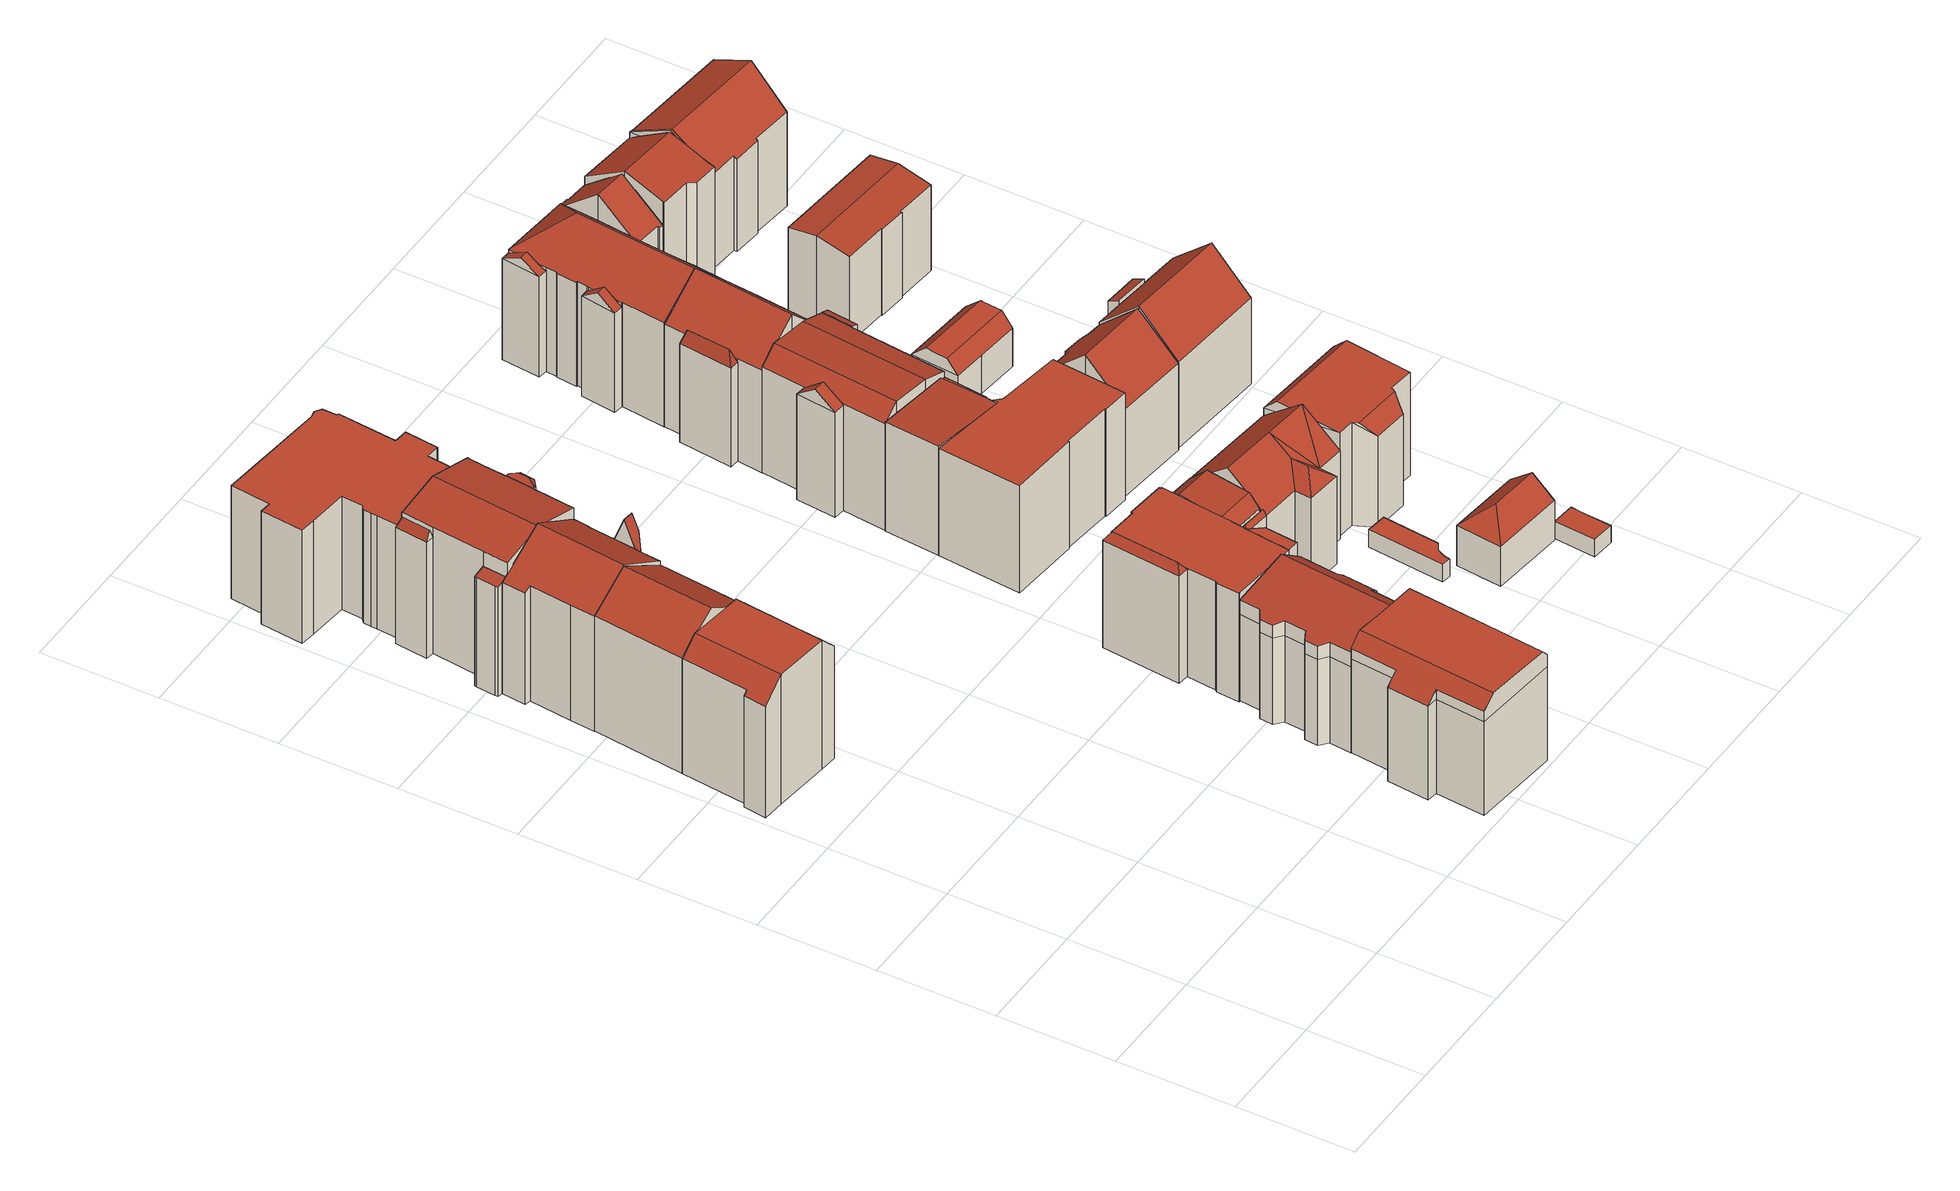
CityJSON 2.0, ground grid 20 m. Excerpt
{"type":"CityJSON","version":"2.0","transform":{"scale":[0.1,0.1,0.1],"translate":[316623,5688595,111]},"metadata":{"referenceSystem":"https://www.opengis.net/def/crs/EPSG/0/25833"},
"CityObjects":{
"building1":{"type":"Building","attributes":{"Gemeindeschluessel":14713000,"Geometrietyp2DReferenz":"3000","function":"31001_9998","roofType":"9999"},"children":["building1-1","building1-2"]},
"building1-1":{"type":"BuildingPart","attributes":{"Dachtyp_tdc":"tdcCutGableRoof","Dachneigung":1.07,"QualitaetDacherkennung":78,"Geometrietyp2DReferenz":"3000","roofType":"9999","measuredHeight":24.32},"parents":["building1"],"geometry":[{"type":"MultiSurface","lod":"2","boundaries":[[[0,1,2,3]],[[1,4,5,2]],[[4,6,7,5]],[[6,8,9,7]],[[8,10,11,9]],[[10,12,13,11]],[[12,14,15,13]],[[14,16,17,15]],[[18,19,20,21,22]],[[19,23,24,20]],[[23,25,26,24]],[[25,0,3,26]],[[8,6,4,1,0,25]],[[23,19,18,27,14,12,10]],[[25,23,10,8]],[[3,2,5,7,9,11,13,15,28,21,20,24,26]],[[27,29,30,16,14]],[[29,28,15,17]],[[29,17,16,30]],[[18,22,29,27]],[[22,21,28,29]]],"semantics":{"surfaces":[{"type":"WallSurface"},{"type":"RoofSurface"},{"type":"GroundSurface"},{"type":"ClosureSurface"}],"values":[0,0,0,0,0,0,0,0,0,0,0,0,1,1,1,2,0,3,3,0,3]}}]},
"building1-2":{"type":"BuildingPart","attributes":{"Dachtyp_tdc":"tdcGableRoof","Dachneigung":68.42,"QualitaetDacherkennung":11,"Geometrietyp2DReferenz":"3000","roofType":"3100","measuredHeight":17.55},"parents":["building1"],"geometry":[{"type":"MultiSurface","lod":"2","boundaries":[[[17,31,32,15]],[[31,33,34,32]],[[33,22,21,34]],[[22,35,36,30,29]],[[16,30,36,37]],[[17,16,37,31]],[[31,37,36,35,33]],[[33,35,22]],[[21,28,15,32,34]],[[29,28,21,22]],[[15,28,29,17]],[[30,16,17,29]]],"semantics":{"surfaces":[{"type":"WallSurface"},{"type":"RoofSurface"},{"type":"GroundSurface"},{"type":"ClosureSurface"}],"values":[0,0,0,1,1,0,0,0,2,3,3,3]}}]},
"building2":{"type":"Building","attributes":{"Dachtyp_tdc":"tdcGableRoof","Gemeindeschluessel":14713000,"Dachneigung":32.84,"QualitaetDacherkennung":63,"Geometrietyp2DReferenz":"3000","function":"31001_9998","roofType":"3100","measuredHeight":26.44},"geometry":[{"type":"MultiSurface","lod":"2","boundaries":[[[38,39,13,40]],[[39,6,7,13]],[[6,41,42,7]],[[41,38,40,42]],[[6,39,43]],[[38,41,44]],[[39,38,44,43]],[[41,6,43,44]],[[40,13,7,42]]],"semantics":{"surfaces":[{"type":"WallSurface"},{"type":"RoofSurface"},{"type":"GroundSurface"}],"values":[0,0,0,0,0,0,1,1,2]}}]},
"building3":{"type":"Building","attributes":{"Gemeindeschluessel":14713000,"Geometrietyp2DReferenz":"3000","function":"31001_9998","roofType":"9999"},"children":["building3-1","building3-2"]},
"building3-1":{"type":"BuildingPart","attributes":{"Dachtyp_tdc":"tdcGableRoof","Dachneigung":30.65,"QualitaetDacherkennung":71,"Geometrietyp2DReferenz":"3000","roofType":"3100","measuredHeight":26.64},"parents":["building3"],"geometry":[{"type":"MultiSurface","lod":"2","boundaries":[[[45,46,47,48]],[[46,49,50,47]],[[49,51,52,50]],[[51,53,54,52]],[[53,55,56,54]],[[55,57,58,56]],[[57,59,60,58]],[[59,61,62,63,60]],[[64,65,66,67,68]],[[65,69,70,66]],[[69,71,72,70]],[[71,73,74,72]],[[73,75,76,74]],[[75,45,48,76]],[[71,69,65,64,77,78,61,59,57,55,53,51]],[[51,49,46,45,75,73,71]],[[48,47,50,52,54,56,58,60,63,67,66,70,72,74,76]],[[68,77,64]],[[78,62,61]],[[68,67,63,62]],[[68,62,78,77]]],"semantics":{"surfaces":[{"type":"WallSurface"},{"type":"RoofSurface"},{"type":"GroundSurface"},{"type":"ClosureSurface"}],"values":[0,0,0,0,0,0,0,0,0,0,0,0,0,0,1,1,2,0,0,3,3]}}]},
"building3-2":{"type":"BuildingPart","attributes":{"Dachtyp_tdc":"tdcFreeFormRoof","Dachneigung":68.31,"QualitaetDacherkennung":14,"Geometrietyp2DReferenz":"3000","roofType":"5000","measuredHeight":26.18},"parents":["building3"],"geometry":[{"type":"MultiSurface","lod":"2","boundaries":[[[62,79,80,63]],[[79,81,82,80]],[[81,83,84,82]],[[83,85,86,84]],[[85,68,67,86]],[[87,81,79,62,78,88]],[[85,83,87,88,77,68]],[[83,81,87]],[[63,80,82,84,86,67]],[[62,63,67,68]],[[78,77,88]],[[62,68,77,78]]],"semantics":{"surfaces":[{"type":"WallSurface"},{"type":"RoofSurface"},{"type":"GroundSurface"},{"type":"ClosureSurface"}],"values":[0,0,0,0,0,1,1,0,2,3,0,3]}}]},
"building4":{"type":"Building","attributes":{"Gemeindeschluessel":14713000,"Geometrietyp2DReferenz":"3000","function":"31001_9998","roofType":"9999"},"children":["building4-1","building4-2","building4-3","building4-4"]},
"building4-1":{"type":"BuildingPart","attributes":{"Dachtyp_tdc":"tdcGableRoof","Dachneigung":13.27,"QualitaetDacherkennung":74,"Geometrietyp2DReferenz":"3000","roofType":"3100","measuredHeight":25.65},"parents":["building4"],"geometry":[{"type":"MultiSurface","lod":"2","boundaries":[[[89,90,91,92]],[[93,94,95,96,97]],[[94,98,54,95]],[[98,99,100,54]],[[99,101,102,103,100]],[[104,105,106,107,108,109]],[[110,111,112,113,114]],[[111,115,116,112]],[[115,117,118,116]],[[117,119,120,118]],[[119,89,92,120]],[[115,111,110,105,104,101,99]],[[99,98,94,93,121,122,90,89,119,117,115]],[[92,91,123,96,95,54,100,103,108,107,113,112,116,118,120]],[[93,97,121]],[[97,96,123,122,121]],[[122,123,91,90]],[[109,102,101,104]],[[109,108,103,102]],[[114,106,105,110]],[[114,113,107,106]]],"semantics":{"surfaces":[{"type":"WallSurface"},{"type":"RoofSurface"},{"type":"GroundSurface"},{"type":"ClosureSurface"}],"values":[0,0,0,0,0,0,0,0,0,0,0,1,1,2,0,3,3,0,3,0,3]}}]},
"building4-2":{"type":"BuildingPart","attributes":{"Dachtyp_tdc":"tdcFreeFormRoof","Dachneigung":69.48,"QualitaetDacherkennung":28,"Geometrietyp2DReferenz":"3000","roofType":"5000","measuredHeight":23.69},"parents":["building4"],"geometry":[{"type":"MultiSurface","lod":"2","boundaries":[[[124,125,126,127]],[[125,114,113,126]],[[106,124,127,107]],[[114,125,128]],[[129,128,125,124]],[[106,114,128,129]],[[106,129,124]],[[127,126,113,107]],[[107,113,114,106]]],"semantics":{"surfaces":[{"type":"WallSurface"},{"type":"RoofSurface"},{"type":"GroundSurface"},{"type":"ClosureSurface"}],"values":[0,0,0,1,1,1,0,2,3]}}]},
"building4-3":{"type":"BuildingPart","attributes":{"Dachtyp_tdc":"tdcPolyFlatRoof","Dachneigung":12.46,"QualitaetDacherkennung":32,"Geometrietyp2DReferenz":"3000","roofType":"2100","measuredHeight":20.97},"parents":["building4"],"geometry":[{"type":"MultiSurface","lod":"2","boundaries":[[[130,131,132,50]],[[131,133,134,132]],[[133,135,136,134]],[[135,137,138,136]],[[137,109,108,138]],[[102,130,50,103]],[[102,109,137,135,133,131,130]],[[50,132,134,136,138,108,103]],[[103,108,109,102]]],"semantics":{"surfaces":[{"type":"WallSurface"},{"type":"RoofSurface"},{"type":"GroundSurface"},{"type":"ClosureSurface"}],"values":[0,0,0,0,0,0,1,2,3]}}]},
"building4-4":{"type":"BuildingPart","attributes":{"Dachtyp_tdc":"tdcFreeFormRoof","Dachneigung":39.08,"QualitaetDacherkennung":25,"Geometrietyp2DReferenz":"3000","roofType":"5000","measuredHeight":24.53},"parents":["building4"],"geometry":[{"type":"MultiSurface","lod":"2","boundaries":[[[139,140,141,142]],[[140,143,144,141]],[[143,145,146,144]],[[147,97,96,95]],[[148,149,150,91,90]],[[149,139,142,150]],[[151,97,147,145,143,152]],[[143,140,153,152]],[[140,139,154,153]],[[139,149,155,154]],[[149,148,155]],[[148,151,152,153,154,155]],[[142,141,144,146,95,96,123,91,150]],[[145,147,95,146]],[[151,122,123,96,97]],[[90,122,151,148]],[[91,123,122,90]]],"semantics":{"surfaces":[{"type":"WallSurface"},{"type":"RoofSurface"},{"type":"GroundSurface"},{"type":"ClosureSurface"}],"values":[0,0,0,0,0,0,1,1,1,1,1,1,2,3,3,0,3]}}]},
"building5":{"type":"Building","attributes":{"Dachtyp_tdc":"tdcPolyFlatRoof","Gemeindeschluessel":14713000,"Dachneigung":0,"QualitaetDacherkennung":45,"Geometrietyp2DReferenz":"3000","function":"31001_9998","roofType":"1000","measuredHeight":21.23},"geometry":[{"type":"MultiSurface","lod":"2","boundaries":[[[156,157,158,159]],[[157,160,161,158]],[[160,162,163,161]],[[162,164,165,163]],[[164,166,167,165]],[[166,168,169,167]],[[168,170,171,169]],[[170,172,173,171]],[[172,174,175,173]],[[174,176,177,175]],[[176,178,179,177]],[[178,180,181,179]],[[180,182,183,181]],[[182,184,185,183]],[[184,186,187,185]],[[186,188,189,187]],[[188,190,191,189]],[[190,192,193,191]],[[192,194,195,193]],[[194,196,197,195]],[[196,198,199,197]],[[198,200,201,199]],[[200,156,159,201]],[[200,198,196,194,192,190,188,186,184,182,180,178,176,174,172,170,168,166,164,162,160,157,156]],[[159,158,161,163,165,167,169,171,173,175,177,179,181,183,185,187,189,191,193,195,197,199,201]]],"semantics":{"surfaces":[{"type":"WallSurface"},{"type":"RoofSurface"},{"type":"GroundSurface"}],"values":[0,0,0,0,0,0,0,0,0,0,0,0,0,0,0,0,0,0,0,0,0,0,0,1,2]}}]},
"building6":{"type":"Building","attributes":{"Dachtyp_tdc":"tdcFreeFormRoof","Gemeindeschluessel":14713000,"Dachneigung":1.45,"QualitaetDacherkennung":77,"Geometrietyp2DReferenz":"3000","function":"31001_9998","roofType":"5000","measuredHeight":21.54},"geometry":[{"type":"MultiSurface","lod":"2","boundaries":[[[202,203,204,205]],[[203,206,207,204]],[[206,208,209,207]],[[208,210,211,209]],[[210,212,213,211]],[[212,214,215,213]],[[214,216,217,215]],[[216,218,219,217]],[[218,220,221,219]],[[220,222,223,221]],[[222,224,225,223]],[[224,226,227,225]],[[226,228,229,227]],[[228,230,231,229]],[[230,202,205,231]],[[232,233,234,220,218,235,236,237]],[[238,239,240,241,242,243,244,245,246]],[[247,232,237,244,243]],[[226,247,243,228]],[[224,233,232,247,226]],[[208,238,246,210]],[[210,246,245,212]],[[212,245,244,237,236,214]],[[228,243,242,230]],[[230,242,241,202]],[[202,241,240,203]],[[203,240,239,206]],[[206,239,238,208]],[[214,236,235,216]],[[216,235,218]],[[222,234,233,224]],[[220,234,222]],[[205,204,207,209,211,213,215,217,219,221,223,225,227,229,231]]],"semantics":{"surfaces":[{"type":"WallSurface"},{"type":"RoofSurface"},{"type":"GroundSurface"}],"values":[0,0,0,0,0,0,0,0,0,0,0,0,0,0,0,1,1,1,0,0,0,0,0,0,0,0,0,0,0,0,0,0,2]}}]},
"building7":{"type":"Building","attributes":{"Dachtyp_tdc":"tdcFreeFormRoof","Gemeindeschluessel":14713000,"Dachneigung":10.03,"QualitaetDacherkennung":38,"Geometrietyp2DReferenz":"3000","function":"31001_9998","roofType":"5000","measuredHeight":20.63},"geometry":[{"type":"MultiSurface","lod":"2","boundaries":[[[248,249,250]],[[250,249,251,252]],[[252,251,253,254,255]],[[256,257,258,259]],[[260,261,262,257,256]],[[255,254,263,264]],[[264,263,265,266]],[[266,265,267,268]],[[268,267,269,270]],[[270,269,271,272]],[[272,271,273,274]],[[274,273,275,276]],[[276,275,277,278]],[[278,277,261,260]],[[279,280,281,282,283,284,285,286,287,288,289,290,291,292,293,294,295]],[[296,297,280,279]],[[297,248,281,280]],[[248,250,282,281]],[[250,252,283,282]],[[252,255,284,283]],[[255,264,285,284]],[[264,266,286,285]],[[266,268,287,286]],[[268,270,288,287]],[[270,272,289,288]],[[272,274,290,289]],[[274,276,291,290]],[[276,278,292,291]],[[278,260,293,292]],[[260,256,294,293]],[[256,259,295,294]],[[259,296,279,295]],[[261,277,275,273,271,269,267,265,263,254,253,262]],[[258,257,262,253,251,249,248,297,298]],[[259,258,298,296]],[[296,298,297]]],"semantics":{"surfaces":[{"type":"WallSurface"},{"type":"GroundSurface"},{"type":"RoofSurface"}],"values":[0,0,0,0,0,0,0,0,0,0,0,0,0,0,1,0,0,0,0,0,0,0,0,0,0,0,0,0,0,0,0,0,2,2,0,0]}}]},
"building8":{"type":"Building","attributes":{"Gemeindeschluessel":14713000,"Geometrietyp2DReferenz":"3000","function":"31001_9998","roofType":"9999"},"children":["building8-1","building8-2","building8-3","building8-4","building8-5"]},
"building8-1":{"type":"BuildingPart","attributes":{"Dachtyp_tdc":"tdcPolyFlatRoof","Dachneigung":0,"QualitaetDacherkennung":82,"Geometrietyp2DReferenz":"3000","roofType":"1000","measuredHeight":20.32},"parents":["building8"],"geometry":[{"type":"MultiSurface","lod":"2","boundaries":[[[299,300,301,302]],[[300,303,304,301]],[[303,305,306,304]],[[305,303,300,299]],[[302,301,304,306]],[[302,306,305,299]]],"semantics":{"surfaces":[{"type":"WallSurface"},{"type":"RoofSurface"},{"type":"GroundSurface"},{"type":"ClosureSurface"}],"values":[0,0,0,1,2,3]}}]},
"building8-2":{"type":"BuildingPart","attributes":{"Dachtyp_tdc":"tdcFreeFormRoof","Dachneigung":54.79,"QualitaetDacherkennung":19,"Geometrietyp2DReferenz":"3000","roofType":"5000","measuredHeight":21.59},"parents":["building8"],"geometry":[{"type":"MultiSurface","lod":"2","boundaries":[[[307,308,309,310]],[[308,311,312,309]],[[311,313,314,312]],[[315,313,311]],[[316,315,311,308]],[[316,308,307]],[[315,316,307,313]],[[310,309,312,314]],[[310,314,313,307]]],"semantics":{"surfaces":[{"type":"WallSurface"},{"type":"RoofSurface"},{"type":"GroundSurface"},{"type":"ClosureSurface"}],"values":[0,0,0,1,1,1,1,2,3]}}]},
"building8-3":{"type":"BuildingPart","attributes":{"Dachtyp_tdc":"tdcFreeFormRoof","Dachneigung":57.08,"QualitaetDacherkennung":20,"Geometrietyp2DReferenz":"3000","roofType":"5000","measuredHeight":18.14},"parents":["building8"],"geometry":[{"type":"MultiSurface","lod":"2","boundaries":[[[317,318,319,320]],[[318,321,322,319]],[[321,323,324,322]],[[325,323,321]],[[326,325,321,318]],[[326,318,317]],[[325,326,317,323]],[[320,319,322,324]],[[320,324,323,317]]],"semantics":{"surfaces":[{"type":"WallSurface"},{"type":"RoofSurface"},{"type":"GroundSurface"},{"type":"ClosureSurface"}],"values":[0,0,0,1,1,0,1,2,3]}}]},
"building8-4":{"type":"BuildingPart","attributes":{"Dachtyp_tdc":"tdcPolyFlatRoof","Dachneigung":0,"QualitaetDacherkennung":49,"Geometrietyp2DReferenz":"3000","roofType":"1000","measuredHeight":20.38},"parents":["building8"],"geometry":[{"type":"MultiSurface","lod":"2","boundaries":[[[327,299,302,328,329]],[[330,331,306,305]],[[330,332,333,331]],[[332,334,335,333]],[[334,336,337,335]],[[336,338,307,310,337]],[[339,340,341,314,313]],[[340,342,343,341]],[[342,344,345,343]],[[344,346,347,345]],[[346,348,349,350,347]],[[348,346,344,342,340,339,338,336,334,332,330,305,299,327,351,352,353]],[[328,302,306,331,333,335,337,310,314,341,343,345,347,350,354,355]],[[305,306,302,299]],[[313,307,338,339]],[[313,314,310,307]],[[353,349,348]],[[329,356,351,327]],[[329,328,355,356]],[[355,354,352,351,356]],[[354,350,349,353,352]]],"semantics":{"surfaces":[{"type":"WallSurface"},{"type":"RoofSurface"},{"type":"GroundSurface"},{"type":"ClosureSurface"}],"values":[0,0,0,0,0,0,0,0,0,0,0,1,2,3,0,3,0,0,3,3,3]}}]},
"building8-5":{"type":"BuildingPart","attributes":{"Dachtyp_tdc":"tdcCutGableRoof","Dachneigung":2.96,"QualitaetDacherkennung":79,"Geometrietyp2DReferenz":"3000","roofType":"9999","measuredHeight":20.57},"parents":["building8"],"geometry":[{"type":"MultiSurface","lod":"2","boundaries":[[[349,357,358,350]],[[357,359,360,358]],[[359,361,362,360]],[[361,363,364,362]],[[363,365,366,364]],[[365,367,368,366]],[[367,369,317,320,368]],[[370,329,328,324,323]],[[365,363,361,359,357,349,353,371]],[[356,329,370,369,367]],[[371,351,356,367,365]],[[350,358,360,362,364,366,368,320,324,328,355,354]],[[370,323,317,369]],[[323,324,320,317]],[[355,328,329,356]],[[352,351,371]],[[354,355,356,351,352]],[[353,352,371]],[[354,352,353,349,350]]],"semantics":{"surfaces":[{"type":"WallSurface"},{"type":"RoofSurface"},{"type":"GroundSurface"},{"type":"ClosureSurface"}],"values":[0,0,0,0,0,0,0,0,1,1,1,2,0,3,3,0,3,0,3]}}]},
"building9":{"type":"Building","attributes":{"Gemeindeschluessel":14713000,"Geometrietyp2DReferenz":"3000","function":"31001_9998","roofType":"9999"},"children":["building9-1","building9-2","building9-3","building9-4"]},
"building9-1":{"type":"BuildingPart","attributes":{"Dachtyp_tdc":"tdcPolyFlatRoof","Dachneigung":45.26,"QualitaetDacherkennung":17,"Geometrietyp2DReferenz":"3000","roofType":"2100","measuredHeight":19.08},"parents":["building9"],"geometry":[{"type":"MultiSurface","lod":"2","boundaries":[[[372,373,374,375]],[[376,377,378,379]],[[377,372,375,378]],[[377,376,373,372]],[[375,374,379,378]],[[376,379,374,373]]],"semantics":{"surfaces":[{"type":"WallSurface"},{"type":"RoofSurface"},{"type":"GroundSurface"},{"type":"ClosureSurface"}],"values":[0,0,0,1,2,3]}}]},
"building9-2":{"type":"BuildingPart","attributes":{"Dachtyp_tdc":"tdcPolyFlatRoof","Dachneigung":0,"QualitaetDacherkennung":49,"Geometrietyp2DReferenz":"3000","roofType":"1000","measuredHeight":20.11},"parents":["building9"],"geometry":[{"type":"MultiSurface","lod":"2","boundaries":[[[380,381,382,383,384]],[[381,385,376,379,382]],[[386,387,388,374,373]],[[387,389,390,388]],[[389,391,392,390]],[[391,393,394,392]],[[393,395,396,394]],[[395,397,398,396]],[[397,399,400,398]],[[397,395,393,391,389,387,386,385,381,380,401,402,399]],[[400,403,383,382,379,374,388,390,392,394,396,398]],[[404,402,401]],[[403,400,399,402,404]],[[384,404,401,380]],[[384,383,403,404]],[[373,376,385,386]],[[373,374,379,376]]],"semantics":{"surfaces":[{"type":"WallSurface"},{"type":"RoofSurface"},{"type":"GroundSurface"},{"type":"ClosureSurface"}],"values":[0,0,0,0,0,0,0,0,0,1,2,0,3,0,3,0,3]}}]},
"building9-3":{"type":"BuildingPart","attributes":{"Dachtyp_tdc":"tdcPolyFlatRoof","Dachneigung":3.08,"QualitaetDacherkennung":64,"Geometrietyp2DReferenz":"3000","roofType":"2100","measuredHeight":20.52},"parents":["building9"],"geometry":[{"type":"MultiSurface","lod":"2","boundaries":[[[405,406,407,408,409]],[[410,384,383,411,412]],[[413,405,409,400,399]],[[413,402,404,384,410,406,405]],[[409,408,411,383,403,400]],[[410,412,407,406]],[[412,411,408,407]],[[404,403,383,384]],[[399,402,413]],[[400,403,404,402,399]]],"semantics":{"surfaces":[{"type":"WallSurface"},{"type":"RoofSurface"},{"type":"GroundSurface"},{"type":"ClosureSurface"}],"values":[0,0,0,1,2,0,3,3,0,3]}}]},
"building9-4":{"type":"BuildingPart","attributes":{"Dachtyp_tdc":"tdcFreeFormRoof","Dachneigung":60.5,"QualitaetDacherkennung":18,"Geometrietyp2DReferenz":"3000","roofType":"5000","measuredHeight":19.75},"parents":["building9"],"geometry":[{"type":"MultiSurface","lod":"2","boundaries":[[[414,415,416,417]],[[415,412,411,416]],[[407,414,417,408]],[[418,419,407,412]],[[418,412,415]],[[419,418,415,414]],[[419,414,407]],[[417,416,411,408]],[[408,411,412,407]]],"semantics":{"surfaces":[{"type":"WallSurface"},{"type":"RoofSurface"},{"type":"GroundSurface"},{"type":"ClosureSurface"}],"values":[0,0,0,1,1,1,1,2,3]}}]},
"building10":{"type":"Building","attributes":{"Dachtyp_tdc":"tdcFreeFormRoof","Gemeindeschluessel":14713000,"Dachneigung":38.86,"QualitaetDacherkennung":42,"Geometrietyp2DReferenz":"3000","function":"31001_9998","roofType":"5000","measuredHeight":21.97},"geometry":[{"type":"MultiSurface","lod":"2","boundaries":[[[420,421,422,423]],[[421,424,425,422]],[[424,426,427,425]],[[426,428,429,427]],[[428,430,431,429]],[[430,432,433,431]],[[432,318,434,433]],[[318,420,423,434]],[[435,436,437,318,432]],[[438,435,432,430]],[[438,430,428]],[[435,438,428,426]],[[439,426,424]],[[436,426,439]],[[426,436,435]],[[439,424,421]],[[437,436,439,421,420]],[[437,420,318]],[[423,422,425,427,429,431,433,434]]],"semantics":{"surfaces":[{"type":"WallSurface"},{"type":"RoofSurface"},{"type":"GroundSurface"}],"values":[0,0,0,0,0,0,0,0,1,1,1,1,1,1,1,0,1,0,2]}}]},
"building11":{"type":"Building","attributes":{"Dachtyp_tdc":"tdcPolyFlatRoof","Gemeindeschluessel":14713000,"Dachneigung":2.8,"QualitaetDacherkennung":80,"Geometrietyp2DReferenz":"3000","function":"31001_9998","roofType":"2100","measuredHeight":3.31},"geometry":[{"type":"MultiSurface","lod":"2","boundaries":[[[440,441,442,443]],[[441,444,445,442]],[[444,446,447,445]],[[446,448,449,447]],[[448,450,451,449]],[[450,452,453,451]],[[452,440,443,453]],[[452,450,448,446,444,441,440]],[[443,442,445,447,449,451,453]]],"semantics":{"surfaces":[{"type":"WallSurface"},{"type":"RoofSurface"},{"type":"GroundSurface"}],"values":[0,0,0,0,0,0,0,1,2]}}]},
"building12":{"type":"Building","attributes":{"Gemeindeschluessel":14713000,"Geometrietyp2DReferenz":"3000","function":"31001_9998","roofType":"9999"},"children":["building12-1","building12-2","building12-3"]},
"building12-1":{"type":"BuildingPart","attributes":{"Dachtyp_tdc":"tdcGableRoof","Dachneigung":38.09,"QualitaetDacherkennung":52,"Geometrietyp2DReferenz":"3000","roofType":"3100","measuredHeight":22.39},"parents":["building12"],"geometry":[{"type":"MultiSurface","lod":"2","boundaries":[[[454,455,456,457]],[[455,458,459,456]],[[458,460,461,459]],[[458,455,462]],[[455,454,463,464,462]],[[460,458,462,464,465]],[[457,456,459,461]],[[454,457,461,460]],[[465,464,463]],[[460,465,463,454]]],"semantics":{"surfaces":[{"type":"WallSurface"},{"type":"RoofSurface"},{"type":"GroundSurface"},{"type":"ClosureSurface"}],"values":[0,0,0,0,1,1,2,3,0,3]}}]},
"building12-2":{"type":"BuildingPart","attributes":{"Dachtyp_tdc":"tdcPolyFlatRoof","Dachneigung":18.27,"QualitaetDacherkennung":56,"Geometrietyp2DReferenz":"3000","roofType":"2100","measuredHeight":20.36},"parents":["building12"],"geometry":[{"type":"MultiSurface","lod":"2","boundaries":[[[466,467,468,469,470]],[[467,471,472,468]],[[471,473,474,475,472]],[[471,467,466,473]],[[475,469,468,472]],[[466,470,474,473]],[[470,469,475,474]]],"semantics":{"surfaces":[{"type":"WallSurface"},{"type":"RoofSurface"},{"type":"GroundSurface"},{"type":"ClosureSurface"}],"values":[0,0,0,1,2,0,3]}}]},
"building12-3":{"type":"BuildingPart","attributes":{"Dachtyp_tdc":"tdcCutGableRoof","Dachneigung":4.14,"QualitaetDacherkennung":77,"Geometrietyp2DReferenz":"3000","roofType":"9999","measuredHeight":22.36},"parents":["building12"],"geometry":[{"type":"MultiSurface","lod":"2","boundaries":[[[476,477,454,457,478]],[[479,480,461,460]],[[479,481,482,480]],[[481,483,484,482]],[[483,470,469,484]],[[474,485,486,475]],[[485,487,488,486]],[[487,489,490,488]],[[489,491,492,490]],[[491,476,478,492]],[[481,479,460,465,463,477,476,491]],[[489,487,485,474,470,483]],[[491,489,483,481]],[[478,457,461,480,482,484,469,475,486,488,490,492]],[[463,454,477]],[[460,461,457,454]],[[460,454,463,465]],[[475,469,470,474]]],"semantics":{"surfaces":[{"type":"WallSurface"},{"type":"RoofSurface"},{"type":"GroundSurface"},{"type":"ClosureSurface"}],"values":[0,0,0,0,0,0,0,0,0,0,1,1,1,2,0,3,3,3]}}]},
"building13":{"type":"Building","attributes":{"Dachtyp_tdc":"tdcHipAndGableRoof","Gemeindeschluessel":14713000,"Dachneigung":39.66,"QualitaetDacherkennung":84,"Geometrietyp2DReferenz":"3000","function":"31001_9998","roofType":"5000","measuredHeight":10.68},"geometry":[{"type":"MultiSurface","lod":"2","boundaries":[[[493,494,495,496]],[[494,497,498,495]],[[497,499,500,498]],[[499,493,496,500]],[[497,494,501]],[[493,499,502]],[[494,493,502,501]],[[499,497,501,502]],[[496,495,498,500]]],"semantics":{"surfaces":[{"type":"WallSurface"},{"type":"RoofSurface"},{"type":"GroundSurface"}],"values":[0,0,0,0,1,0,1,1,2]}}]},
"building14":{"type":"Building","attributes":{"Gemeindeschluessel":14713000,"Geometrietyp2DReferenz":"3000","function":"31001_9998","roofType":"9999"},"children":["building14-1","building14-2"]},
"building14-1":{"type":"BuildingPart","attributes":{"Dachtyp_tdc":"tdcFreeFormRoof","Dachneigung":72.87,"QualitaetDacherkennung":20,"Geometrietyp2DReferenz":"3000","roofType":"5000","measuredHeight":21.08},"parents":["building14"],"geometry":[{"type":"MultiSurface","lod":"2","boundaries":[[[503,504,505,506]],[[504,507,508,505]],[[509,503,506,510]],[[511,507,504]],[[512,511,504,503]],[[512,503,509]],[[511,512,509,507]],[[506,505,508,510]],[[510,508,507,509]]],"semantics":{"surfaces":[{"type":"WallSurface"},{"type":"RoofSurface"},{"type":"GroundSurface"},{"type":"ClosureSurface"}],"values":[0,0,0,1,1,1,1,2,3]}}]},
"building14-2":{"type":"BuildingPart","attributes":{"Dachtyp_tdc":"tdcGableRoof","Dachneigung":44.38,"QualitaetDacherkennung":70,"Geometrietyp2DReferenz":"3000","roofType":"3100","measuredHeight":24.9},"parents":["building14"],"geometry":[{"type":"MultiSurface","lod":"2","boundaries":[[[513,508,507]],[[513,514,515,508]],[[514,516,517,515]],[[516,518,519,517]],[[518,520,521,519]],[[520,522,523,521]],[[522,524,525,523]],[[524,526,527,525]],[[526,528,529,527]],[[528,530,531,529]],[[530,532,533,531]],[[532,534,510,533]],[[534,509,510]],[[530,528,526,524,522,520,518,516]],[[516,514,513,534,532,530]],[[508,515,517,519,521,523,525,527,529,531,533,510]],[[507,509,534,513]],[[507,508,510,509]]],"semantics":{"surfaces":[{"type":"WallSurface"},{"type":"RoofSurface"},{"type":"GroundSurface"},{"type":"ClosureSurface"}],"values":[0,0,0,0,0,0,0,0,0,0,0,0,0,1,1,2,0,3]}}]},
"building15":{"type":"Building","attributes":{"Dachtyp_tdc":"tdcPolyFlatRoof","Gemeindeschluessel":14713000,"Dachneigung":0,"QualitaetDacherkennung":77,"Geometrietyp2DReferenz":"3000","function":"31001_9998","roofType":"1000","measuredHeight":3.19},"geometry":[{"type":"MultiSurface","lod":"2","boundaries":[[[535,536,537,538]],[[536,539,540,537]],[[539,541,542,540]],[[541,543,544,542]],[[543,535,538,544]],[[543,541,539,536,535]],[[538,537,540,542,544]]],"semantics":{"surfaces":[{"type":"WallSurface"},{"type":"RoofSurface"},{"type":"GroundSurface"}],"values":[0,0,0,0,0,1,2]}}]},
"building16":{"type":"Building","attributes":{"Dachtyp_tdc":"tdcFreeFormRoof","Gemeindeschluessel":14713000,"Dachneigung":1.98,"QualitaetDacherkennung":70,"Geometrietyp2DReferenz":"3000","function":"31001_9998","roofType":"5000","measuredHeight":19.72},"geometry":[{"type":"MultiSurface","lod":"2","boundaries":[[[545,546,547,548]],[[546,549,550,547]],[[549,551,552,550]],[[551,553,554,552]],[[553,555,556,554]],[[555,557,558,556]],[[557,559,560,558]],[[559,561,562,560]],[[561,545,548,562]],[[553,551,549,563,564]],[[565,561,559,566]],[[546,545,565,566,557,555,564,563]],[[555,553,564]],[[559,557,566]],[[549,546,563]],[[545,561,565]],[[548,547,550,552,554,556,558,560,562]]],"semantics":{"surfaces":[{"type":"WallSurface"},{"type":"RoofSurface"},{"type":"GroundSurface"}],"values":[0,0,0,0,0,0,0,0,0,1,1,1,0,0,0,0,2]}}]},
"building17":{"type":"Building","attributes":{"Dachtyp_tdc":"tdcGableRoof","Gemeindeschluessel":14713000,"Dachneigung":42.9,"QualitaetDacherkennung":60,"Geometrietyp2DReferenz":"3000","function":"31001_9998","roofType":"3100","measuredHeight":22.99},"geometry":[{"type":"MultiSurface","lod":"2","boundaries":[[[567,568,569,570]],[[568,571,572,569]],[[571,573,574,572]],[[573,575,576,574]],[[575,577,578,576]],[[577,579,580,578]],[[579,581,582,580]],[[581,583,584,582]],[[583,585,586,584]],[[585,567,570,586]],[[581,579,577,575,573,571,568,567]],[[567,585,583,581]],[[570,569,572,574,576,578,580,582,584,586]]],"semantics":{"surfaces":[{"type":"WallSurface"},{"type":"RoofSurface"},{"type":"GroundSurface"}],"values":[0,0,0,0,0,0,0,0,0,0,1,1,2]}}]},
"building18":{"type":"Building","attributes":{"Gemeindeschluessel":14713000,"Geometrietyp2DReferenz":"3000","function":"31001_9998","roofType":"9999"},"children":["building18-1","building18-2","building18-3","building18-4","building18-5"]},
"building18-1":{"type":"BuildingPart","attributes":{"Dachtyp_tdc":"tdcGableRoof","Dachneigung":36.38,"QualitaetDacherkennung":33,"Geometrietyp2DReferenz":"3000","roofType":"3100","measuredHeight":20.9},"parents":["building18"],"geometry":[{"type":"MultiSurface","lod":"2","boundaries":[[[587,588,589,590]],[[588,591,592,589]],[[591,593,594,592]],[[591,588,595]],[[588,587,596,597,595]],[[593,591,595,597,598]],[[590,589,592,594]],[[587,590,594,593]],[[598,597,596]],[[593,598,596,587]]],"semantics":{"surfaces":[{"type":"WallSurface"},{"type":"RoofSurface"},{"type":"GroundSurface"},{"type":"ClosureSurface"}],"values":[0,0,0,0,1,1,2,3,0,3]}}]},
"building18-2":{"type":"BuildingPart","attributes":{"Dachtyp_tdc":"tdcHipAndGableRoof","Dachneigung":36.66,"QualitaetDacherkennung":61,"Geometrietyp2DReferenz":"3000","roofType":"5000","measuredHeight":24.92},"parents":["building18"],"geometry":[{"type":"MultiSurface","lod":"2","boundaries":[[[599,600,601,602,603]],[[600,604,605,601]],[[604,606,607,605]],[[606,608,587,590,607]],[[609,610,611,594,593]],[[610,612,613,611]],[[612,614,615,613]],[[614,616,617,615]],[[616,618,619,617]],[[618,620,621,622,619]],[[623,624,625,626,627,628]],[[629,630,631,632,633,634]],[[635,624,623,636]],[[623,637,638,620,618,616,614,612,610,609,598,596,608,606,604,600,636]],[[600,599,630,629,639,640,641,635,636]],[[602,601,605,607,590,594,611,613,615,617,619,622,627,626,642,643,633,632]],[[593,598,609]],[[596,587,608]],[[593,594,590,587]],[[593,587,596,598]],[[628,637,623]],[[638,621,620]],[[628,627,622,621]],[[628,621,638,637]],[[644,625,624,635]],[[644,642,626,625]],[[629,634,639]],[[641,644,635]],[[634,633,643,640,639]],[[640,643,642,644,641]],[[599,603,631,630]],[[603,602,632,631]]],"semantics":{"surfaces":[{"type":"WallSurface"},{"type":"RoofSurface"},{"type":"GroundSurface"},{"type":"ClosureSurface"}],"values":[0,0,0,0,0,0,0,0,0,0,0,0,1,1,1,2,0,0,3,3,0,0,3,3,0,3,0,0,3,3,0,3]}}]},
"building18-3":{"type":"BuildingPart","attributes":{"Dachtyp_tdc":"tdcPolyFlatRoof","Dachneigung":42.51,"QualitaetDacherkennung":72,"Geometrietyp2DReferenz":"3000","roofType":"2100","measuredHeight":19.55},"parents":["building18"],"geometry":[{"type":"MultiSurface","lod":"2","boundaries":[[[631,645,646,632]],[[645,647,648,646]],[[647,649,650,648]],[[649,651,652,650]],[[651,653,654,652]],[[653,655,656,654]],[[655,518,657,656]],[[518,603,602,657]],[[603,518,655,653,651,649,647,645,631]],[[632,646,648,650,652,654,656,657,602]],[[632,602,603,631]]],"semantics":{"surfaces":[{"type":"WallSurface"},{"type":"RoofSurface"},{"type":"GroundSurface"},{"type":"ClosureSurface"}],"values":[0,0,0,0,0,0,0,0,1,2,3]}}]},
"building18-4":{"type":"BuildingPart","attributes":{"Dachtyp_tdc":"tdcGableRoof","Dachneigung":39.2,"QualitaetDacherkennung":49,"Geometrietyp2DReferenz":"3000","roofType":"3100","measuredHeight":24.59},"parents":["building18"],"geometry":[{"type":"MultiSurface","lod":"2","boundaries":[[[658,659,660,661]],[[659,662,663,660]],[[662,664,665,663]],[[664,666,667,665]],[[666,668,669,667]],[[668,670,671,669]],[[670,672,673,671]],[[672,634,633,673]],[[625,658,661,626]],[[674,639,634,672,670,668,666]],[[666,664,662,659,658,625,644,641,674]],[[661,660,663,665,667,669,671,673,633,643,642,626]],[[640,639,674]],[[643,633,634,639,640]],[[641,640,674]],[[644,642,643,640,641]],[[625,626,642,644]]],"semantics":{"surfaces":[{"type":"WallSurface"},{"type":"RoofSurface"},{"type":"GroundSurface"},{"type":"ClosureSurface"}],"values":[0,0,0,0,0,0,0,0,0,1,1,2,0,3,0,3,3]}}]},
"building18-5":{"type":"BuildingPart","attributes":{"Dachtyp_tdc":"tdcGableRoof","Dachneigung":27.91,"QualitaetDacherkennung":35,"Geometrietyp2DReferenz":"3000","roofType":"3100","measuredHeight":20.66},"parents":["building18"],"geometry":[{"type":"MultiSurface","lod":"2","boundaries":[[[621,675,676,622]],[[675,677,678,676]],[[677,628,627,678]],[[677,675,679]],[[675,621,638,680,679]],[[628,677,679,680,637]],[[622,676,678,627]],[[621,622,627,628]],[[637,680,638]],[[628,637,638,621]]],"semantics":{"surfaces":[{"type":"WallSurface"},{"type":"RoofSurface"},{"type":"GroundSurface"},{"type":"ClosureSurface"}],"values":[0,0,0,0,1,1,2,3,0,3]}}]},
"building19":{"type":"Building","attributes":{"Dachtyp_tdc":"tdcCutGableRoof","Gemeindeschluessel":14713000,"Dachneigung":0.594,"QualitaetDacherkennung":57,"Geometrietyp2DReferenz":"3000","function":"31001_9998","roofType":"9999","measuredHeight":9.5},"geometry":[{"type":"MultiSurface","lod":"2","boundaries":[[[681,682,683,684]],[[682,685,686,683]],[[685,687,688,686]],[[687,689,690,688]],[[689,681,684,690]],[[689,691,692,681]],[[685,682,693,694,687]],[[695,692,691,696,694,693]],[[681,692,695,693,682]],[[687,694,696,691,689]],[[684,683,686,688,690]]],"semantics":{"surfaces":[{"type":"WallSurface"},{"type":"RoofSurface"},{"type":"GroundSurface"}],"values":[0,0,0,0,0,1,1,1,0,0,2]}}]},
"building20":{"type":"Building","attributes":{"Gemeindeschluessel":14713000,"Geometrietyp2DReferenz":"3000","function":"31001_9998","roofType":"9999"},"children":["building20-1","building20-2"]},
"building20-1":{"type":"BuildingPart","attributes":{"Dachtyp_tdc":"tdcGableRoof","Dachneigung":44.25,"QualitaetDacherkennung":56,"Geometrietyp2DReferenz":"3000","roofType":"3100","measuredHeight":23.02},"parents":["building20"],"geometry":[{"type":"MultiSurface","lod":"2","boundaries":[[[697,698,699,700]],[[698,701,702,699]],[[703,704,705]],[[704,706,707,705]],[[706,708,709,707]],[[708,710,711,709]],[[710,712,713,711]],[[712,697,700,713]],[[708,706,704,703,701,698,697]],[[697,712,710,708]],[[700,699,702,705,707,709,711,713]],[[705,702,701,703]]],"semantics":{"surfaces":[{"type":"WallSurface"},{"type":"RoofSurface"},{"type":"GroundSurface"},{"type":"ClosureSurface"}],"values":[0,0,0,0,0,0,0,0,1,1,2,3]}}]},
"building20-2":{"type":"BuildingPart","attributes":{"Dachtyp_tdc":"tdcPolyFlatRoof","Dachneigung":26.25,"QualitaetDacherkennung":34,"Geometrietyp2DReferenz":"3000","roofType":"2100","measuredHeight":17.48},"parents":["building20"],"geometry":[{"type":"MultiSurface","lod":"2","boundaries":[[[714,715,703,705,716]],[[717,718,702,701]],[[718,719,720,702]],[[719,714,716,720]],[[719,718,717,715,714]],[[716,705,702,720]],[[717,701,703,715]],[[701,702,705,703]]],"semantics":{"surfaces":[{"type":"WallSurface"},{"type":"RoofSurface"},{"type":"GroundSurface"},{"type":"ClosureSurface"}],"values":[0,0,0,0,1,2,0,3]}}]},
"building21":{"type":"Building","attributes":{"Gemeindeschluessel":14713000,"Geometrietyp2DReferenz":"3000","function":"31001_9998","roofType":"9999"},"children":["building21-1","building21-2"]},
"building21-1":{"type":"BuildingPart","attributes":{"Dachtyp_tdc":"tdcGableRoof","Dachneigung":27.99,"QualitaetDacherkennung":53,"Geometrietyp2DReferenz":"3000","roofType":"3100","measuredHeight":25.19},"parents":["building21"],"geometry":[{"type":"MultiSurface","lod":"2","boundaries":[[[721,722,723,724]],[[725,726,727,728,729]],[[726,721,724,727]],[[721,726,730]],[[722,721,730,731,732]],[[726,725,731,730]],[[724,723,733,728,727]],[[729,734,725]],[[733,723,722,735]],[[728,733,735,734,729]],[[734,736,732,731,725]],[[722,732,736,735]],[[735,736,734]]],"semantics":{"surfaces":[{"type":"WallSurface"},{"type":"RoofSurface"},{"type":"GroundSurface"},{"type":"ClosureSurface"}],"values":[0,0,0,0,1,1,2,0,3,3,0,3,3]}}]},
"building21-2":{"type":"BuildingPart","attributes":{"Dachtyp_tdc":"tdcGableRoof","Dachneigung":32.34,"QualitaetDacherkennung":55,"Geometrietyp2DReferenz":"3000","roofType":"3100","measuredHeight":24.82},"parents":["building21"],"geometry":[{"type":"MultiSurface","lod":"2","boundaries":[[[737,738,739,723,722]],[[738,740,741,739]],[[740,742,743,741]],[[742,744,745,743]],[[744,746,747,745]],[[746,748,749,747]],[[748,750,751,749]],[[750,729,728,751]],[[748,746,744,742,740,738,737,732,736]],[[736,734,729,750,748]],[[733,723,739,741,743,745,747,749,751,728]],[[737,722,732]],[[722,723,733,735]],[[722,735,736,732]],[[728,729,734,735,733]],[[735,734,736]]],"semantics":{"surfaces":[{"type":"WallSurface"},{"type":"RoofSurface"},{"type":"GroundSurface"},{"type":"ClosureSurface"}],"values":[0,0,0,0,0,0,0,0,1,1,2,0,3,3,3,3]}}]},
"building22":{"type":"Building","attributes":{"Dachtyp_tdc":"tdcGableRoof","Gemeindeschluessel":14713000,"Dachneigung":10.33,"QualitaetDacherkennung":48,"Geometrietyp2DReferenz":"3000","function":"31001_9998","roofType":"3100","measuredHeight":17.22},"geometry":[{"type":"MultiSurface","lod":"2","boundaries":[[[752,753,754,755]],[[753,756,757,754]],[[756,758,759,757]],[[758,760,761,759]],[[760,762,763,761]],[[762,764,765,763]],[[764,766,767,765]],[[766,768,769,767]],[[768,770,771,769]],[[770,752,755,771]],[[766,764,762,760,758,756,753,752]],[[752,770,768,766]],[[755,754,757,759,761,763,765,767,769,771]]],"semantics":{"surfaces":[{"type":"WallSurface"},{"type":"RoofSurface"},{"type":"GroundSurface"}],"values":[0,0,0,0,0,0,0,0,0,0,1,1,2]}}]},
"building23":{"type":"Building","attributes":{"Dachtyp_tdc":"tdcGableRoof","Gemeindeschluessel":14713000,"Dachneigung":45.14,"QualitaetDacherkennung":62,"Geometrietyp2DReferenz":"3000","function":"31001_9998","roofType":"3100","measuredHeight":24.09},"geometry":[{"type":"MultiSurface","lod":"2","boundaries":[[[772,773,774,775]],[[773,776,777,774]],[[776,778,779,777]],[[778,780,781,779]],[[780,782,783,781]],[[782,784,785,783]],[[784,786,787,785]],[[786,788,789,787]],[[788,790,791,789]],[[790,772,775,791]],[[786,784,782,780,778,776,773,772]],[[772,790,788,786]],[[775,774,777,779,781,783,785,787,789,791]]],"semantics":{"surfaces":[{"type":"WallSurface"},{"type":"RoofSurface"},{"type":"GroundSurface"}],"values":[0,0,0,0,0,0,0,0,0,0,1,1,2]}}]}
},
"vertices":[
[6,907,222],[11,946,222],[11,946,14],[6,907,14],[18,946,229],[18,946,14],[31,1061,229],[31,1061,14],[61,1058,257],[61,1058,14],[159,1047,255],[159,1047,14],[187,1044,225],[187,1044,14],[183,1003,225],[183,1003,14],[183,1003,163],[183,1003,123],[178,950,224],[171,890,225],[171,890,14],[178,950,14],[178,950,123],[142,893,255],[142,893,14],[44,903,257],[44,903,14],[177,950,225],[177,950,14],[177,950,123],[180,976,189],
[204,1001,123],[204,1001,14],[198,949,123],[198,949,14],[198,949,124],[201,974,189],[204,1001,164],
[203,1200,222],[187,1044,222],[203,1200,14],[48,1218,230],[48,1218,14],[100,1053,278],[117,1210,278],
[60,1333,229],[50,1335,221],[50,1335,13],[60,1333,13],[54,1376,221],[54,1376,13],[136,1365,279],[136,1365,13],[221,1355,229],[221,1355,13],[218,1328,229],[218,1328,13],[216,1328,230],[216,1328,13],[212,1285,229],[212,1285,13],[213,1285,229],[213,1285,220],[213,1285,13],[208,1242,229],[207,1242,229],[207,1242,13],[208,1242,13],[208,1242,222],[203,1200,229],[203,1200,13],[118,1210,279],[118,1210,13],[48,1218,229],[48,1218,13],[52,1260,229],[52,1260,13],[208,1245,229],[212,1282,229],
[222,1284,220],[222,1284,13],[230,1272,248],[230,1272,13],[227,1250,247],[227,1250,13],[218,1241,221],[218,1241,13],[228,1262,275],[210,1264,275],
[235,1502,250],[233,1474,250],[233,1474,13],[235,1502,13],[227,1422,250],[228,1422,250],[228,1422,13],[227,1422,13],[227,1422,248],[221,1355,250],[139,1365,270],[139,1365,13],[66,1374,250],[66,1374,223],[66,1374,13],[70,1417,250],[80,1507,250],[80,1507,231],[80,1507,13],[70,1417,13],[70,1417,223],[86,1563,251],[90,1562,251],[90,1562,13],[86,1563,13],[86,1563,231],[159,1554,270],[159,1554,13],[240,1544,250],[240,1544,13],[239,1540,250],[239,1540,13],[228,1424,250],[228,1426,250],[228,1426,13],
[66,1509,231],[72,1565,231],[72,1565,13],[66,1509,13],[78,1557,250],[73,1508,249],
[54,1376,220],[45,1377,218],[45,1377,13],[45,1382,218],[45,1382,13],[48,1415,218],[48,1415,13],[49,1419,218],[49,1419,13],
[249,1461,251],[246,1436,251],[246,1436,13],[249,1461,13],[232,1425,251],[232,1425,13],[228,1425,251],[228,1425,13],[228,1422,248],[233,1474,251],[237,1474,251],[237,1474,13],[228,1426,251],[231,1428,254],[238,1440,258],[240,1458,258],[236,1471,254],
[277,1669,218],[271,1612,218],[271,1612,6],[277,1669,6],[269,1612,218],[269,1612,6],[247,1614,218],[247,1614,6],[243,1577,218],[243,1577,6],[240,1544,218],[240,1544,6],[90,1562,218],[90,1562,6],[94,1609,218],[94,1609,6],[95,1619,218],[95,1619,6],[96,1632,218],[96,1632,6],[103,1639,218],[103,1639,6],[106,1675,218],[106,1675,6],[38,1682,218],[38,1682,6],[11,1685,218],[11,1685,6],[19,1758,218],[19,1758,6],[38,1756,218],[38,1756,6],[46,1824,218],[46,1824,6],[237,1804,218],[237,1804,6],[250,1806,218],[250,1806,6],[260,1799,218],[260,1799,6],[260,1775,218],[260,1775,6],[263,1773,218],[263,1773,6],[253,1672,218],[253,1672,6],
[722,239,192],[717,190,192],[717,190,16],[722,239,16],[709,190,192],[709,190,16],[706,160,192],[706,160,16],[703,160,192],[703,160,16],[687,3,192],[687,3,16],[535,18,192],[535,18,16],[543,103,192],[543,103,16],[524,105,192],[524,105,16],[531,177,192],[531,177,16],[551,175,192],[551,175,16],[559,255,192],[559,255,16],[625,248,192],[625,248,16],[701,241,192],[701,241,16],[702,241,192],[702,241,16],[580,253,232],[559,255,211],[551,175,211],[543,103,211],[535,18,211],[556,16,232],[706,160,212],[709,190,212],[717,190,202],[722,239,202],[702,241,226],[701,241,228],[676,4,228],[687,3,215],[703,160,215],[625,248,230],
[724,310,177],[710,311,189],[710,311,177],[702,241,189],[702,241,177],[660,245,222],[559,255,204],[559,255,177],[718,439,177],[718,439,192],[724,438,187],[724,438,177],[579,453,177],[579,453,204],[679,443,222],[563,293,204],[563,293,177],[549,305,201],[549,305,177],[551,328,201],[551,328,177],[567,336,204],[567,336,177],[571,373,204],[571,373,177],[557,385,201],[557,385,177],[559,408,201],[559,408,177],[575,417,204],[575,417,177],[716,372,15],[730,370,15],[724,310,15],[710,311,15],[702,241,15],[559,255,15],[563,293,15],[549,305,15],[551,328,15],[567,336,15],[571,373,15],[557,385,15],[559,408,15],[575,417,15],[579,453,15],[718,439,15],[724,438,15],[716,372,177],[730,370,177],[716,372,188],
[707,518,217],[724,496,217],[724,496,14],[707,518,14],[718,439,217],[718,439,14],[698,441,217],[698,441,14],
[588,546,215],[568,548,215],[568,548,14],[588,546,14],[582,684,215],[582,684,14],[602,682,215],[602,682,14],[591,673,229],[579,557,230],
[780,539,186],[779,527,186],[779,527,14],[780,539,14],[733,532,186],[733,532,14],[722,544,186],[722,544,14],[736,538,195],[780,533,195],
[711,545,217],[711,545,14],[711,545,193],[579,453,217],[579,453,14],[577,453,217],[577,453,14],[580,492,217],[580,492,14],[583,496,217],[583,496,14],[588,546,217],[602,682,217],[655,677,217],[655,677,14],[655,680,217],[655,680,14],[723,673,217],[723,673,14],[723,671,217],[723,671,14],[725,670,217],[725,670,186],[725,670,14],[717,601,217],[722,639,217],[722,641,217],[722,639,14],[713,563,14],[713,563,215],
[757,667,186],[757,667,14],[758,670,184],[758,670,14],[794,666,184],[794,666,14],[794,664,187],[794,664,14],[790,632,219],[790,632,14],[782,557,215],[782,557,14],[780,539,194],[722,544,194],[722,639,219],
[894,963,194],[893,951,207],[893,951,16],[894,963,16],[787,967,201],[794,973,194],[794,973,16],[787,967,16],
[771,979,217],[781,968,217],[781,968,16],[771,979,16],[771,979,214],[787,967,217],[893,951,217],[881,823,217],[881,823,16],[835,828,217],[835,828,16],[835,830,217],[835,830,16],[747,839,217],[747,839,16],[746,837,217],[746,837,16],[624,848,217],[624,848,16],[637,991,217],[637,991,16],[771,970,217],[713,979,217],[771,970,16],[771,970,214],
[645,1085,221],[778,1071,214],[778,1071,206],[778,1071,16],[645,1085,16],[772,985,214],[772,985,16],[772,985,206],[637,991,221],
[786,1070,206],[778,993,206],[778,993,16],[786,1070,16],[776,994,212],[782,1067,214],
[794,664,186],[971,645,186],[971,645,21],[794,664,21],[958,509,186],[958,509,21],[910,514,186],[910,514,21],[907,485,186],[907,485,21],[845,491,186],[845,491,21],[848,520,186],[848,520,21],[779,527,21],[883,548,211],[885,585,241],[786,596,241],[879,516,211],[965,577,241],
[959,338,63],[956,325,64],[956,325,31],[959,338,31],[940,327,64],[940,327,31],[953,459,64],[953,459,31],[989,455,63],[989,455,31],[979,358,63],[979,358,31],[966,350,63],[966,350,31],
[653,1160,214],[633,1162,214],[633,1162,17],[653,1160,17],[640,1230,215],[640,1230,17],[659,1228,215],[659,1228,17],[636,1197,241],[654,1164,217],[656,1195,241],[659,1227,215],
[811,1289,221],[824,1287,216],[824,1287,17],[811,1289,17],[811,1289,220],[818,1234,216],[818,1234,17],[805,1235,221],[805,1235,220],[805,1235,17],
[645,1085,217],[653,1160,217],[645,1085,17],[667,1304,215],[667,1304,17],[695,1301,241],[695,1301,17],[765,1294,235],[765,1294,17],[804,1236,220],[804,1236,17],[786,1070,220],[786,1070,17],[742,1075,235],[742,1075,17],[672,1082,241],[672,1082,17],
[1100,235,108],[971,249,108],[971,249,34],[1100,235,34],[979,327,109],[979,327,34],[1108,314,108],[1108,314,34],[1016,284,141],[1104,275,141],
[656,1349,201],[666,1441,201],[666,1441,16],[656,1349,16],[681,1439,201],[681,1439,16],[672,1348,201],[672,1348,16],[672,1432,226],[664,1357,227],
[681,1439,208],[685,1478,208],[685,1478,16],[757,1470,265],[757,1470,16],[828,1463,194],[828,1463,16],[824,1426,195],[824,1426,16],[828,1425,191],[828,1425,16],[827,1418,191],[827,1418,16],[824,1417,194],[824,1417,16],[811,1289,194],[811,1289,16],[739,1296,265],[739,1296,16],[667,1304,208],[667,1304,16],[672,1348,208],
[1094,164,69],[1100,235,69],[1100,235,37],[1094,164,37],[1140,231,69],[1140,231,37],[1138,215,69],[1138,215,37],[1133,160,69],[1133,160,37],
[1126,492,220],[1083,497,220],[1083,497,27],[1126,492,27],[1071,479,211],[1071,479,27],[1063,466,198],[1063,466,27],[1002,472,198],[1002,472,27],[987,507,220],[987,507,27],[958,509,220],[958,509,27],[971,645,200],[971,645,27],[1140,628,201],[1140,628,27],[1078,489,220],[991,497,220],[1137,604,224],[969,621,224],
[888,894,253],[894,963,189],[894,963,23],[888,894,23],[947,958,189],[947,958,23],[956,968,179],[956,968,23],[991,964,179],[991,964,23],[996,953,189],[996,953,23],[1022,950,189],[1022,950,23],[1016,882,253],[1016,882,23],[1009,810,186],[1009,810,23],[881,823,186],[881,823,23],
[693,1554,201],[677,1556,201],[677,1556,15],[693,1554,15],[684,1616,203],[684,1616,15],[699,1615,203],[699,1615,15],[680,1587,224],[694,1566,210],[696,1585,224],[698,1605,210],
[811,1464,212],[757,1470,264],[757,1470,15],[811,1464,15],[811,1464,210],[685,1478,210],[685,1478,15],[694,1554,210],[694,1554,15],[693,1554,210],[699,1615,210],[699,1614,210],[699,1614,15],[701,1633,211],[701,1633,15],[699,1633,209],[699,1633,15],[703,1669,209],[703,1669,15],[704,1669,210],[704,1669,15],[706,1688,210],[706,1688,203],[706,1688,15],[713,1755,210],[806,1745,212],[806,1745,206],[806,1745,15],[713,1755,15],[713,1755,204],[825,1606,212],[823,1585,212],[823,1585,210],[823,1585,15],[825,1606,15],[825,1606,203],[838,1742,212],[778,1680,264],[712,1744,210],[707,1702,210],[826,1617,212],[832,1676,212],[837,1734,212],[838,1742,15],[832,1676,15],[838,1742,206],
[832,1584,202],[832,1584,15],[839,1574,194],[839,1574,15],[834,1524,195],[834,1524,15],[838,1524,191],[838,1524,15],[838,1518,191],[838,1518,15],[835,1518,194],[835,1518,15],[828,1463,15],
[806,1749,203],[859,1744,203],[859,1744,15],[806,1749,15],[859,1740,206],[859,1740,15],[896,1736,207],[896,1736,15],[890,1670,261],[890,1670,15],[882,1597,201],[882,1597,15],[874,1598,201],[874,1598,15],[874,1601,203],[874,1601,15],[832,1676,261],
[690,1690,203],[690,1690,15],[697,1756,204],[697,1756,15],[694,1724,221],[710,1723,221],
[1050,1190,101],[1042,1107,101],[1042,1107,30],[1050,1190,30],[967,1114,101],[967,1114,30],[910,1120,101],[910,1120,30],[918,1203,101],[918,1203,30],[916,1177,125],[1048,1164,125],[1044,1126,125],[912,1139,125],[1047,1159,125],[914,1160,125],
[1016,881,257],[1022,950,194],[1022,950,27],[1016,881,27],[1070,945,194],[1070,945,27],[1130,939,194],[1130,939,195],[1130,939,27],[1200,932,194],[1200,932,27],[1193,863,257],[1193,863,27],[1186,793,188],[1186,793,27],[1009,810,188],[1009,810,27],
[1132,959,192],[1130,939,202],[1132,959,27],[1070,945,202],[1070,945,201],[1072,965,192],[1072,965,27],
[997,1594,232],[992,1594,232],[992,1594,20],[997,1594,20],[1004,1725,234],[1008,1724,234],[1008,1724,20],[1004,1725,20],[1004,1725,223],[1002,1653,272],[998,1653,272],[997,1642,264],[998,1654,20],[1003,1708,234],[998,1654,233],[998,1654,268],
[992,1594,248],[991,1575,241],[991,1575,20],[949,1579,241],[949,1579,20],[937,1590,244],[937,1590,20],[882,1595,244],[882,1595,20],[882,1597,245],[882,1597,20],[889,1665,268],[889,1665,20],[896,1736,223],[896,1736,20],
[1174,1376,201],[1168,1318,190],[1168,1318,29],[1174,1376,29],[1094,1325,190],[1094,1325,29],[1094,1322,190],[1094,1322,29],[1046,1327,190],[1046,1327,29],[1046,1329,190],[1046,1329,29],[969,1336,190],[969,1336,29],[974,1394,201],[974,1394,29],[979,1445,192],[979,1445,29],[1179,1426,192],[1179,1426,29],
[1199,1637,265],[1192,1573,201],[1192,1573,24],[1199,1637,24],[1118,1581,201],[1118,1581,24],[1118,1578,197],[1118,1578,24],[1068,1583,197],[1068,1583,24],[1067,1588,202],[1067,1588,24],[997,1594,201],[997,1594,24],[1002,1657,265],[1002,1657,24],[1008,1724,233],[1008,1724,24],[1206,1704,233],[1206,1704,24]
]}
